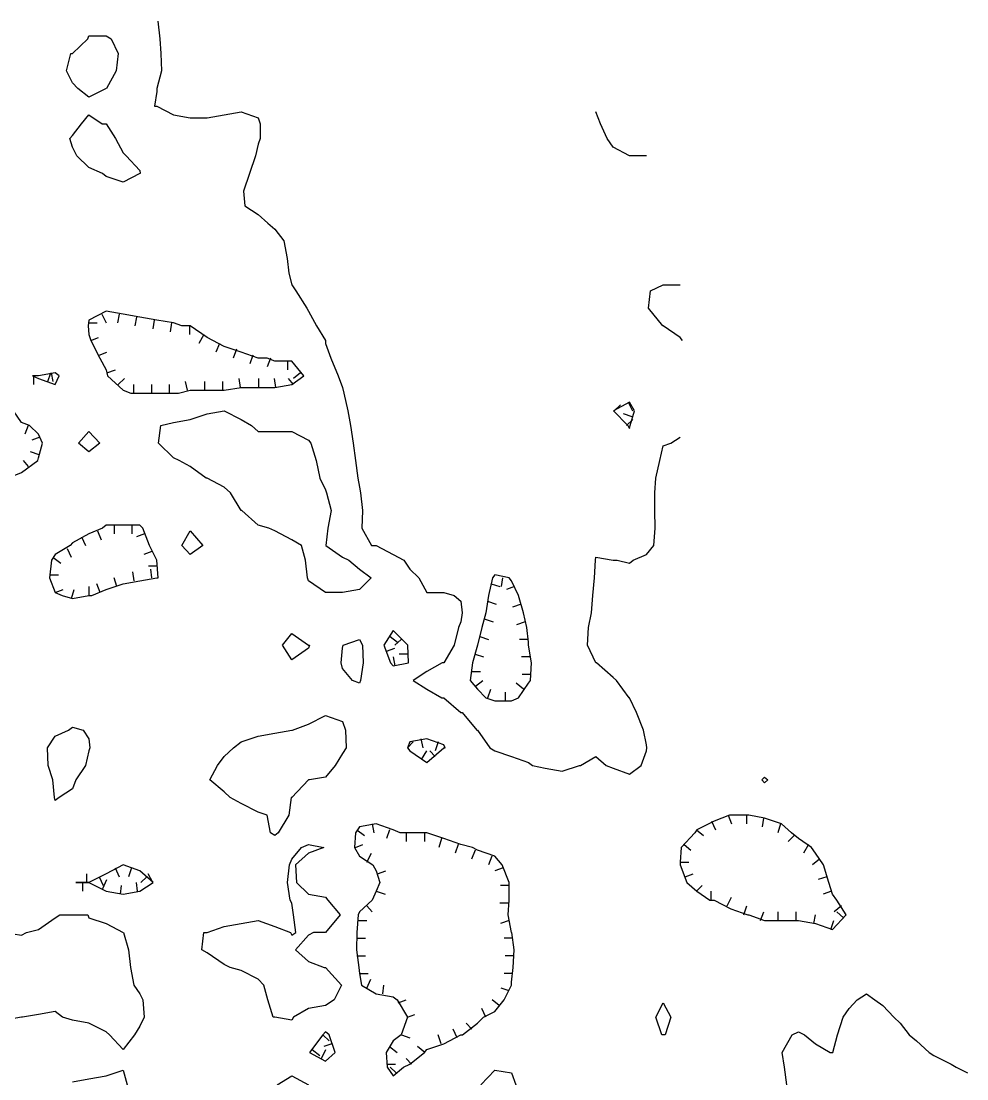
# Model space of a CAD drawing. Extents: x 628896 to 629898, y 4519176 to 4520140.
# Drawn here: x 629191 to 629352.5, y 4519932 to 4520112.5 of the extents above; entities that cross this region are included whole.
import ezdxf

# ---------------------------------------------------------------- set-up
doc = ezdxf.new("R2010")
doc.units = 0

msp = doc.modelspace()

# ---------------------------------------------------------------- linework, layer by layer
at = {"layer": 'GSLAYER', "linetype": 'CONTINUOUS', "flags": 128}
for points in [[(629214.3125, 4520112.5), (629214.6875, 4520109.5), (629214.875, 4520107), (629214.9375, 4520104), (629214.1875, 4520101), (629214.1875, 4520100.5), (629213.75, 4520098), (629214.1875, 4520098), (629217, 4520096.5), (629219.875, 4520096), (629222.75, 4520096), (629225.6875, 4520096.5), (629228.5625, 4520097), (629231.4375, 4520096), (629231.8125, 4520095), (629231.8125, 4520092.5), (629231.4375, 4520091.5), (629231, 4520089.5), (629230, 4520086.5), (629228.9375, 4520083.5), (629229.1875, 4520081), (629231.4375, 4520079.5), (629233.125, 4520078), (629234.3125, 4520077), (629235.875, 4520075), (629236.4375, 4520072), (629236.6875, 4520069.5), (629237.1875, 4520067.5), (629237.875, 4520066.5), (629239.75, 4520063.5), (629240.0625, 4520063), (629241.4375, 4520060.5), (629242.9375, 4520058), (629242.9375, 4520057.5), (629243.875, 4520055), (629245.125, 4520052), (629245.875, 4520050), (629246.0625, 4520049), (629246.75, 4520046), (629247.25, 4520043.5), (629247.6875, 4520040.5), (629248.0625, 4520037.5), (629248.5, 4520034.5), (629248.75, 4520033), (629248.9375, 4520032), (629249.25, 4520029), (629249.1875, 4520026), (629250.8125, 4520023), (629251.625, 4520023), (629254.5, 4520021.5), (629256.3125, 4520020.5), (629257.375, 4520019), (629258.875, 4520017.5), (629260.25, 4520015), (629263.1875, 4520015), (629264.9375, 4520014.5), (629266.0625, 4520013.5), (629266.3125, 4520011.5), (629266.0625, 4520010), (629265.6875, 4520009), (629264.9375, 4520006), (629263.1875, 4520003), (629262.875, 4520003), (629260.25, 4520001.5), (629257.9375, 4520000), (629260.25, 4519998.5), (629262.8125, 4519997), (629263.1875, 4519997), (629266.0625, 4519994.5), (629266.3125, 4519994.5), (629268.8125, 4519991.5), (629268.9375, 4519991.5), (629271, 4519988.5), (629271.875, 4519988), (629274.6875, 4519987), (629277.625, 4519986), (629278.3125, 4519985.5), (629280.4375, 4519985), (629283.375, 4519984.5), (629286.3125, 4519985.5), (629286.5, 4519985.5)], [(629200.6875, 4520101), (629199.75, 4520102), (629198.75, 4520104), (629199.5, 4520107), (629199.75, 4520107), (629202.375, 4520109.5), (629202.5625, 4520110), (629205.5, 4520110), (629206.375, 4520109.5), (629207.5625, 4520107), (629207.25, 4520104), (629205.5625, 4520101), (629205.5, 4520101), (629202.5625, 4520099.5), (629200.6875, 4520101)], [(629204.875, 4520086.5), (629202.5625, 4520087.5), (629200.5, 4520089.5), (629199.75, 4520091), (629199.3125, 4520092.5), (629199.75, 4520093), (629201.3125, 4520095), (629202.5625, 4520096.5), (629204.8125, 4520095), (629205.5, 4520095), (629207.125, 4520092.5), (629208.4375, 4520090), (629208.9375, 4520089.5), (629211.25, 4520087), (629211.3125, 4520086.5), (629211.25, 4520086.5), (629208.4375, 4520085), (629205.5, 4520086), (629204.875, 4520086.5)], [(629297.75, 4520089.5), (629294.875, 4520089.5), (629292.0625, 4520091), (629291.0625, 4520092.5), (629289.9375, 4520095), (629289.125, 4520097)], [(629303.9375, 4520058), (629303.5, 4520058.5), (629300.625, 4520060.5), (629300.5625, 4520060.5), (629298.125, 4520063.5), (629298.4375, 4520066.5), (629300.625, 4520067.5), (629303.5, 4520067.5)], [(629217.875, 4520049), (629219.875, 4520049.5), (629222.75, 4520049.5), (629225.6875, 4520049.5), (629228.5625, 4520050), (629231.4375, 4520050), (629234.3125, 4520050), (629237.1875, 4520050.5), (629239.25, 4520052), (629237.1875, 4520054.5), (629234.3125, 4520054.5), (629233, 4520055), (629231.4375, 4520055), (629228.5625, 4520056), (629225.6875, 4520057), (629223.75, 4520058), (629222.75, 4520058.5), (629219.875, 4520060.5), (629218.4375, 4520060.5), (629217, 4520061), (629214.1875, 4520061.5), (629211.25, 4520062), (629208.4375, 4520062.5), (629205.5, 4520063), (629202.5625, 4520061.5), (629202.4375, 4520060.5), (629202.5625, 4520059), (629202.875, 4520058), (629204.4375, 4520055), (629205.5, 4520053), (629205.75, 4520052), (629208.4375, 4520049.5), (629209.75, 4520049), (629211.25, 4520049), (629214.1875, 4520049), (629217, 4520049), (629217.875, 4520049)], [(629204.75, 4520062.5), (629205.5, 4520061)], [(629207.75, 4520062.5), (629207.4375, 4520061)], [(629210.6875, 4520062), (629210.4375, 4520060.5)], [(629213.6875, 4520061.5), (629213.5, 4520060)], [(629202.5, 4520061), (629204, 4520061)], [(629216.6875, 4520061), (629216.4375, 4520059.5)], [(629219.75, 4520060.5), (629219.75, 4520059)], [(629202.875, 4520058), (629204.1875, 4520058.5)], [(629222.1875, 4520059), (629221.3125, 4520057.5)], [(629204.3125, 4520055.5), (629205.625, 4520056)], [(629224.875, 4520057.5), (629224.25, 4520056)], [(629227.75, 4520056.5), (629227.1875, 4520055)], [(629230.5625, 4520055.5), (629230.0625, 4520054)], [(629233.5625, 4520055), (629233, 4520053.5)], [(629236.5, 4520054.5), (629236.5, 4520053)], [(629197.5, 4520052), (629196.8125, 4520052.5), (629193.9375, 4520052), (629192.9375, 4520052), (629193.9375, 4520051.5), (629196.8125, 4520050.5), (629197.5, 4520052)], [(629195.5625, 4520051), (629196.0625, 4520052.5)], [(629196.125, 4520052.5), (629196.4375, 4520051)], [(629205.625, 4520052.5), (629207.125, 4520053)], [(629238.6875, 4520052.5), (629237.5, 4520051.5)], [(629193.125, 4520052), (629193.125, 4520050.5)], [(629207.5625, 4520050.5), (629208.625, 4520051.5)], [(629210.25, 4520049), (629210.25, 4520050.5)], [(629213.3125, 4520049), (629213.3125, 4520050.5)], [(629216.3125, 4520049), (629216.3125, 4520050.5)], [(629219.375, 4520049.5), (629219.0625, 4520051)], [(629222.375, 4520049.5), (629222.375, 4520051)], [(629225.4375, 4520049.5), (629225.4375, 4520051)], [(629228.4375, 4520050), (629228.25, 4520051.5)], [(629231.5625, 4520050), (629231.5625, 4520051.5)], [(629234.5, 4520050), (629234.25, 4520051.5)], [(629237.5, 4520050.5), (629236.625, 4520051.5)], [(629295, 4520043.5), (629295.6875, 4520046), (629294.875, 4520047.5), (629292.125, 4520046), (629294.5625, 4520043.5), (629294.875, 4520043), (629295, 4520043.5)], [(629292.25, 4520046), (629293.3125, 4520047)], [(629294.625, 4520047.5), (629295.375, 4520046)], [(629188.6875, 4520034.5), (629191.0625, 4520035.5), (629193.875, 4520037.5), (629193.9375, 4520038), (629194.625, 4520040.5), (629193.9375, 4520042), (629192.4375, 4520043.5), (629191.0625, 4520044), (629189.6875, 4520046)], [(629239.875, 4520017.5), (629239.5625, 4520020.5), (629238.875, 4520023), (629237.1875, 4520024), (629234.3125, 4520025.5), (629233.3125, 4520026), (629231.4375, 4520026.5), (629228.6875, 4520029), (629228.5625, 4520029), (629226.75, 4520032), (629225.6875, 4520033), (629222.75, 4520034.5), (629222.5625, 4520034.5), (629219.875, 4520036.5), (629218, 4520037.5), (629217, 4520038), (629214.4375, 4520040.5), (629214.875, 4520043.5), (629217, 4520044), (629219.875, 4520044.5), (629222.75, 4520045.5), (629225.6875, 4520046), (629228.5625, 4520044.5), (629230.3125, 4520043.5), (629231.4375, 4520042.5), (629234.3125, 4520042.5), (629237.1875, 4520042.5), (629240.0625, 4520041), (629240.4375, 4520040.5), (629241.375, 4520037.5), (629242, 4520034.5), (629242.9375, 4520032.5), (629243.125, 4520032), (629243.9375, 4520029), (629243.375, 4520026), (629243, 4520023), (629245.875, 4520021), (629246.9375, 4520020.5), (629248.75, 4520019), (629250.75, 4520017.5), (629248.75, 4520015.5), (629245.875, 4520015), (629242.9375, 4520015), (629240.0625, 4520017), (629239.875, 4520017.5)], [(629295.3125, 4520045), (629293.8125, 4520045.5)], [(629192.1875, 4520043.5), (629191.625, 4520042)], [(629294.375, 4520043.5), (629295.4375, 4520044.5)], [(629194.1875, 4520041.5), (629192.8125, 4520041)], [(629200.8125, 4520040.5), (629202.5625, 4520042.5), (629204.4375, 4520040.5), (629202.5625, 4520039), (629200.8125, 4520040.5)], [(629286.5, 4519985.5), (629289.125, 4519987), (629290.875, 4519985.5), (629292.0625, 4519985), (629294.875, 4519984), (629296.875, 4519985.5), (629297.75, 4519988), (629297.8125, 4519988.5), (629297.75, 4519989), (629297.25, 4519991.5), (629296.0625, 4519994.5), (629294.875, 4519997), (629294.8125, 4519997), (629292.625, 4520000), (629292.0625, 4520000.5), (629289.25, 4520003), (629289.125, 4520003), (629287.6875, 4520006), (629287.875, 4520009), (629288.375, 4520011.5), (629288.625, 4520014.5), (629288.875, 4520017.5), (629289.0625, 4520020.5), (629289.125, 4520021), (629292.0625, 4520020.5), (629292.75, 4520020.5), (629294.875, 4520020), (629295.5, 4520020.5), (629297.75, 4520021.5), (629299, 4520023), (629299.25, 4520026), (629299.1875, 4520029), (629299.1875, 4520032), (629299.375, 4520034.5), (629300.0625, 4520037.5), (629300.625, 4520040), (629301.9375, 4520040.5), (629303.5, 4520041.5)], [(629194.0625, 4520038.5), (629192.625, 4520039)], [(629192.25, 4520036.5), (629191.375, 4520037.5)], [(629203.0625, 4520014.5), (629205.5, 4520015.5), (629208.4375, 4520016.5), (629211.25, 4520017), (629214.1875, 4520017.5), (629214.375, 4520017.5), (629214.1875, 4520020.5), (629214.1875, 4520020.5), (629212.9375, 4520023), (629211.75, 4520026), (629211.25, 4520026.5), (629208.4375, 4520026.5), (629205.5, 4520026.5), (629204.875, 4520026), (629202.5625, 4520025), (629199.75, 4520023.5), (629199.375, 4520023), (629196.8125, 4520021.5), (629196.1875, 4520020.5), (629195.8125, 4520017.5), (629196.8125, 4520015), (629198, 4520014.5), (629199.75, 4520014), (629202.5625, 4520014.5), (629203.0625, 4520014.5)], [(629204.0625, 4520025.5), (629204.6875, 4520024)], [(629206.875, 4520026.5), (629206.875, 4520025)], [(629209.875, 4520026.5), (629209.875, 4520025)], [(629218.4375, 4520023), (629219.875, 4520025.5), (629222, 4520023), (629219.875, 4520021.5), (629218.4375, 4520023)], [(629201.3125, 4520024.5), (629202, 4520023)], [(629212.0625, 4520025), (629210.6875, 4520024.5)], [(629198.875, 4520022.5), (629199.5625, 4520021)], [(629213.3125, 4520022), (629211.9375, 4520021.5)], [(629196.4375, 4520021), (629197.75, 4520020)], [(629195.9375, 4520018), (629197.375, 4520018)], [(629210.3125, 4520017), (629210.0625, 4520018.5)], [(629214.25, 4520019.5), (629212.75, 4520019.5)], [(629213.3125, 4520017.5), (629213.125, 4520019)], [(629275.9375, 4519997), (629277.625, 4519999.5), (629277.9375, 4520000), (629278.125, 4520003), (629277.625, 4520006), (629277.625, 4520006.5), (629277.3125, 4520009), (629276.75, 4520011.5), (629275.9375, 4520014.5), (629274.6875, 4520017), (629274.3125, 4520017.5), (629271.875, 4520018), (629271.5, 4520017.5), (629270.8125, 4520014.5), (629270.3125, 4520011.5), (629269.625, 4520009), (629268.9375, 4520006), (629268.9375, 4520006), (629268.0625, 4520003), (629267.6875, 4520000), (629268.9375, 4519998.5), (629270.3125, 4519997), (629271.875, 4519996.5), (629274.6875, 4519996.5), (629275.9375, 4519997)], [(629204.5, 4520015), (629203.9375, 4520016.5)], [(629207.3125, 4520016), (629206.875, 4520017.5)], [(629271.25, 4520016.5), (629272.75, 4520016)], [(629273.1875, 4520017.5), (629272.9375, 4520016)], [(629196.8125, 4520015), (629198.1875, 4520015.5)], [(629199.625, 4520014), (629200.0625, 4520015.5)], [(629202.625, 4520014.5), (629202.625, 4520016)], [(629275.25, 4520016), (629273.875, 4520015.5)], [(629270.625, 4520013.5), (629272.125, 4520013)], [(629276.375, 4520013), (629274.875, 4520012.5)], [(629270.0625, 4520010.5), (629271.5625, 4520010)], [(629277.0625, 4520010), (629275.5625, 4520009.5)], [(629235.625, 4520006), (629237.1875, 4520008), (629240.0625, 4520006), (629240.25, 4520006), (629240.0625, 4520005.5), (629237.1875, 4520003.5), (629235.625, 4520006)], [(629247.5625, 4520000), (629245.875, 4520002), (629245.625, 4520003), (629245.875, 4520005.5), (629246, 4520006), (629248.75, 4520007), (629249.25, 4520006), (629249.375, 4520003), (629248.9375, 4520000), (629248.75, 4519999.5), (629247.5625, 4520000)], [(629257.125, 4520003), (629257, 4520006), (629254.5, 4520008.5), (629252.9375, 4520006), (629254.0625, 4520003), (629254.5, 4520002.5), (629257.125, 4520003)], [(629254, 4520007.5), (629255.25, 4520006.5)], [(629255.875, 4520007), (629254.8125, 4520006)], [(629269.3125, 4520007.5), (629270.8125, 4520007)], [(629277.5, 4520007), (629276.0625, 4520007)], [(629253.375, 4520005), (629254.8125, 4520005.5)], [(629254.875, 4520002.5), (629254.5625, 4520004)], [(629257, 4520004.5), (629255.5625, 4520004.5)], [(629268.5, 4520004.5), (629269.9375, 4520004)], [(629277.9375, 4520004), (629276.4375, 4520004)], [(629267.875, 4520001.5), (629269.4375, 4520001.5)], [(629268.5625, 4519999), (629269.8125, 4520000)], [(629278, 4520001), (629276.5625, 4520001)], [(629270.6875, 4519997), (629271.1875, 4519998.5)], [(629273.6875, 4519996.5), (629273.6875, 4519998)], [(629276.75, 4519998.5), (629275.5, 4519999.5)], [(629233.5625, 4519974), (629233, 4519977), (629231.4375, 4519977.5), (629228.5625, 4519979), (629226.6875, 4519980), (629225.6875, 4519981), (629223.1875, 4519983), (629224.5, 4519985.5), (629225.6875, 4519987), (629227.25, 4519988.5), (629228.5625, 4519989.5), (629231.4375, 4519990.5), (629234.3125, 4519991), (629237.1875, 4519991.5), (629237.3125, 4519991.5), (629240.0625, 4519992.5), (629242.9375, 4519994), (629245.875, 4519993), (629246.375, 4519991.5), (629246.5, 4519988.5), (629245.875, 4519987.5), (629244.625, 4519985.5), (629242.9375, 4519983.5), (629240.25, 4519983), (629240.0625, 4519983), (629237.1875, 4519980), (629237.125, 4519980), (629236.6875, 4519977), (629234.875, 4519974), (629234.3125, 4519973.5), (629233.5625, 4519974)], [(629196.6875, 4519980), (629196.4375, 4519983), (629195.625, 4519985.5), (629195.5, 4519988.5), (629196.8125, 4519990.5), (629199.0625, 4519991.5), (629199.75, 4519992), (629201.5625, 4519991.5), (629202.5625, 4519990), (629202.75, 4519988.5), (629202.5625, 4519988), (629202, 4519985.5), (629200.3125, 4519983), (629199.75, 4519981.5), (629197.5, 4519980), (629196.8125, 4519979.5), (629196.6875, 4519980)], [(629263.375, 4519988.5), (629263.1875, 4519989), (629260.25, 4519990), (629257.375, 4519989.5), (629256.9375, 4519988.5), (629257.375, 4519988), (629260.25, 4519986), (629263.1875, 4519988.5), (629263.375, 4519988.5)], [(629256.9375, 4519988.5), (629257.9375, 4519989.5)], [(629259.25, 4519990), (629259.5625, 4519988.5)], [(629262.1875, 4519989.5), (629261.6875, 4519988)], [(629259.375, 4519986.5), (629260.25, 4519988)], [(629261.6875, 4519987), (629260.75, 4519988)], [(629317.4375, 4519983), (629317.9375, 4519983.5), (629318.5, 4519983), (629317.9375, 4519982.5), (629317.4375, 4519983)], [(629331.875, 4519960), (629330.25, 4519962.5), (629329.5, 4519963.5), (629328.875, 4519965.5), (629328, 4519968.5), (629326.625, 4519970.5), (629325.9375, 4519971.5), (629323.6875, 4519973), (629322.5, 4519974), (629320.8125, 4519975.5), (629317.9375, 4519976.5), (629315.25, 4519977), (629315.0625, 4519977), (629312.1875, 4519977), (629311.9375, 4519977), (629309.3125, 4519976), (629306.375, 4519974.5), (629306, 4519974), (629303.6875, 4519971.5), (629303.5, 4519969), (629303.5, 4519968.5), (629304.625, 4519965.5), (629306.375, 4519964), (629308.5625, 4519962.5), (629309.3125, 4519962.5), (629312.1875, 4519961), (629315.0625, 4519960), (629315.25, 4519960), (629317.9375, 4519959), (629320.8125, 4519959), (629323.6875, 4519959), (629326.625, 4519958.5), (629329.5, 4519957.5), (629331.875, 4519960)], [(629311.6875, 4519977), (629312.25, 4519975.5)], [(629314.8125, 4519977), (629314.8125, 4519975.5)], [(629317.75, 4519976.5), (629317.5, 4519975)], [(629256.25, 4519934), (629257.375, 4519934.5), (629259.875, 4519936.5), (629260.25, 4519937), (629263.1875, 4519938), (629266.0625, 4519939.5), (629266.375, 4519939.5), (629268.9375, 4519941.5), (629269.9375, 4519942.5), (629271.875, 4519943.5), (629273.4375, 4519945.5), (629274.6875, 4519948), (629274.6875, 4519948.5), (629275, 4519951), (629275.1875, 4519954), (629274.75, 4519957), (629274.6875, 4519957), (629274.125, 4519960), (629274.3125, 4519962.5), (629274.3125, 4519965.5), (629273.125, 4519968.5), (629271.875, 4519970), (629268.9375, 4519971), (629268.0625, 4519971.5), (629266.0625, 4519972), (629263.1875, 4519973), (629260.25, 4519974), (629257.375, 4519974), (629255.6875, 4519974), (629254.5, 4519974.5), (629251.625, 4519975.5), (629248.75, 4519975), (629248.0625, 4519974), (629247.9375, 4519971.5), (629248.75, 4519970), (629251.0625, 4519968.5), (629251.625, 4519967.5), (629252.25, 4519965.5), (629251.625, 4519964), (629250.9375, 4519962.5), (629248.75, 4519960.5), (629248.5625, 4519960), (629248.3125, 4519957), (629248.25, 4519954), (629248.625, 4519951), (629248.75, 4519950), (629249.125, 4519948), (629251.625, 4519946.5), (629254.5, 4519946), (629255.1875, 4519945.5), (629256.9375, 4519942.5), (629255.875, 4519939.5), (629254.5, 4519938.5), (629253.3125, 4519936.5), (629253.5, 4519934), (629254.5, 4519932.5), (629256.25, 4519934)], [(629250.9375, 4519975.5), (629251.1875, 4519974)], [(629308.875, 4519976), (629309.5625, 4519974.5)], [(629320.625, 4519975.5), (629320.1875, 4519974)], [(629248.3125, 4519974.5), (629249.625, 4519973.5)], [(629253.875, 4519974.5), (629253.375, 4519973)], [(629256.75, 4519974), (629256.75, 4519972.5)], [(629259.875, 4519974), (629259.875, 4519972.5)], [(629262.75, 4519973), (629262.3125, 4519971.5)], [(629306.3125, 4519974.5), (629307.5, 4519973.5)], [(629323, 4519973.5), (629321.9375, 4519972.5)], [(629234, 4519942.5), (629233.125, 4519945.5), (629232.4375, 4519948), (629231.4375, 4519949), (629228.5625, 4519950.5), (629226.6875, 4519951), (629225.6875, 4519951.5), (629222.75, 4519953.5), (629221.875, 4519954), (629222.1875, 4519957), (629222.75, 4519957), (629225.6875, 4519958), (629228.5625, 4519958.5), (629231.4375, 4519959), (629234.3125, 4519958), (629237, 4519957), (629237.1875, 4519956.5), (629237.875, 4519957), (629237.5, 4519960), (629237.1875, 4519962), (629236.9375, 4519962.5), (629236.5, 4519965.5), (629236.8125, 4519968.5), (629237.1875, 4519969.5), (629238.875, 4519971.5), (629240.0625, 4519972), (629242.6875, 4519971.5), (629240.0625, 4519970.5), (629237.8125, 4519968.5), (629238, 4519965.5), (629240.0625, 4519963.5), (629242.9375, 4519963), (629243.375, 4519962.5), (629245.4375, 4519960), (629242.9375, 4519957), (629240.9375, 4519957), (629240.0625, 4519956.5), (629237.8125, 4519954), (629240.0625, 4519952), (629242.75, 4519951), (629242.9375, 4519951), (629245.6875, 4519948), (629244.4375, 4519945.5), (629242.9375, 4519944.5), (629240.0625, 4519944), (629237.5, 4519942.5), (629237.1875, 4519942), (629234.3125, 4519942.5), (629234, 4519942.5)], [(629248.0625, 4519971.5), (629249.3125, 4519972)], [(629265.625, 4519972), (629265.125, 4519970.5)], [(629268.5, 4519971), (629267.875, 4519969.5)], [(629304.1875, 4519972), (629305.3125, 4519971)], [(629325.4375, 4519972), (629324.5625, 4519970.5)], [(629250, 4519969), (629250.8125, 4519970.5)], [(629271.375, 4519970), (629270.8125, 4519968.5)], [(629327.3125, 4519969.5), (629326.125, 4519968.5)], [(629213.5625, 4519965.5), (629211.25, 4519967.5), (629208.4375, 4519968.5), (629205.5, 4519967), (629202.5625, 4519965.5), (629200.3125, 4519965.5), (629202.5625, 4519965.5), (629205.5, 4519964), (629208.4375, 4519963.5), (629211.25, 4519964), (629213.5625, 4519965.5)], [(629207.0625, 4519968), (629207.75, 4519966.5)], [(629209.8125, 4519968), (629209.3125, 4519966.5)], [(629251.8125, 4519967), (629253.25, 4519967.5)], [(629273.3125, 4519968), (629271.875, 4519967.5)], [(629303.5, 4519969), (629305, 4519969)], [(629201.5, 4519965.5), (629201.5, 4519964)], [(629202.1875, 4519965.5), (629202.1875, 4519967)], [(629204.3125, 4519966.5), (629205, 4519965)], [(629204.9375, 4519964.5), (629205.625, 4519966)], [(629210.875, 4519964), (629210.6875, 4519965.5)], [(629212.4375, 4519966.5), (629211.4375, 4519965.5)], [(629213.5, 4519965.5), (629212.6875, 4519967)], [(629304.375, 4519966.5), (629305.75, 4519967)], [(629328.5625, 4519966.5), (629327.0625, 4519966)], [(629207.9375, 4519963.5), (629208.125, 4519965)], [(629251.625, 4519964), (629253.125, 4519963.5)], [(629274.3125, 4519965), (629272.8125, 4519965)], [(629306.3125, 4519964), (629307.25, 4519965)], [(629308.8125, 4519962.5), (629308.8125, 4519964)], [(629329.375, 4519964), (629327.9375, 4519963.5)], [(629274.3125, 4519962), (629272.75, 4519962)], [(629311.5625, 4519961.5), (629312.25, 4519963)], [(629250, 4519961.5), (629250.9375, 4519960.5)], [(629314.375, 4519960), (629314.875, 4519961.5)], [(629317.25, 4519959), (629317.8125, 4519960.5)], [(629320.25, 4519959), (629320.25, 4519960.5)], [(629323.3125, 4519959), (629323.3125, 4519960.5)], [(629331.0625, 4519961.5), (629329.8125, 4519960.5)], [(629331.375, 4519959.5), (629330.25, 4519960.5)], [(629188.1875, 4519957), (629191.0625, 4519956.5), (629191.9375, 4519957), (629193.9375, 4519957.5), (629196.8125, 4519959.5), (629197.625, 4519960), (629199.75, 4519960), (629202.375, 4519960), (629202.5625, 4519959.5), (629205.5, 4519958.5), (629208.4375, 4519957), (629208.5, 4519957), (629209.3125, 4519954), (629209.6875, 4519951), (629210.25, 4519948), (629211.25, 4519946.5), (629211.75, 4519945.5), (629212, 4519942.5), (629211.25, 4519941), (629210.375, 4519939.5), (629208.4375, 4519937), (629206.0625, 4519939.5), (629205.5, 4519940), (629202.5625, 4519941.5), (629199.75, 4519942), (629198.0625, 4519942.5), (629196.8125, 4519943.5), (629193.9375, 4519943), (629191.25, 4519942.5), (629191.0625, 4519942.5), (629188.1875, 4519942)], [(629248.5, 4519959), (629250, 4519959)], [(629274.3125, 4519959), (629272.8125, 4519958.5)], [(629326.3125, 4519958.5), (629326.625, 4519960)], [(629329.25, 4519957.5), (629329.75, 4519959)], [(629248.25, 4519956), (629249.8125, 4519956)], [(629274.875, 4519956), (629273.4375, 4519956)], [(629248.3125, 4519953), (629249.8125, 4519953)], [(629275.0625, 4519953), (629273.625, 4519953)], [(629248.75, 4519950), (629250.25, 4519950)], [(629274.875, 4519950), (629273.4375, 4519950)], [(629250, 4519947.5), (629250.6875, 4519949)], [(629252.75, 4519946.5), (629252.9375, 4519948)], [(629274.3125, 4519947), (629272.9375, 4519947.5)], [(629321.75, 4519931), (629321.3125, 4519934), (629320.9375, 4519936.5), (629322.625, 4519939.5), (629323.6875, 4519940), (629324.75, 4519939.5), (629326.625, 4519938), (629329.125, 4519936.5), (629329.5, 4519936.5), (629329.5625, 4519936.5), (629330.375, 4519939.5), (629331.3125, 4519942.5), (629332.375, 4519944), (629333.75, 4519945.5), (629335.3125, 4519946.5), (629336.75, 4519945.5), (629338.125, 4519944.5), (629340, 4519942.5), (629341.0625, 4519941.5), (629342.625, 4519939.5), (629343.875, 4519938.5), (629346, 4519936.5), (629346.8125, 4519936), (629349.75, 4519934.5), (629350.625, 4519934), (629352.5625, 4519933)], [(629255.375, 4519945), (629256.75, 4519945.5)], [(629270.3125, 4519942.5), (629269.625, 4519944)], [(629272.625, 4519944.5), (629271.4375, 4519945.5)], [(629300.375, 4519939.5), (629299.375, 4519942.5), (629300.625, 4519945), (629301.9375, 4519942.5), (629300.9375, 4519939.5), (629300.625, 4519939.5), (629300.375, 4519939.5)], [(629256.9375, 4519942.5), (629258.1875, 4519943)], [(629265.4375, 4519939), (629264.75, 4519940.5)], [(629267.9375, 4519940.5), (629267, 4519941.5)], [(629244.625, 4519936.5), (629243.5625, 4519939.5), (629242.9375, 4519940), (629242.5, 4519939.5), (629240.25, 4519936.5), (629242.9375, 4519935), (629244.625, 4519936.5)], [(629242.5, 4519939.5), (629243.5625, 4519938.5)], [(629255.9375, 4519939.5), (629257.375, 4519939)], [(629262.6875, 4519938), (629262.1875, 4519939.5)], [(629240.6875, 4519937), (629242, 4519936)], [(629242.25, 4519935.5), (629243, 4519937)], [(629244.0625, 4519938), (629242.6875, 4519937.5)], [(629253.875, 4519937.5), (629255.1875, 4519936.5)], [(629259.9375, 4519936.5), (629258.6875, 4519937.5)], [(629257.625, 4519934.5), (629256.75, 4519935.5)], [(629199.75, 4519931.5), (629202.5625, 4519932), (629205.5, 4519932.5), (629208.4375, 4519933.5), (629209.125, 4519931)], [(629253.4375, 4519934.5), (629254.9375, 4519934.5)], [(629255, 4519933), (629254, 4519934)], [(629269.5, 4519931), (629271.875, 4519933.5), (629274.6875, 4519933), (629275.4375, 4519931)], [(629234.6875, 4519931), (629237.1875, 4519932.5), (629240.0625, 4519931)]]:
    msp.add_lwpolyline(points, dxfattribs=at)

doc.saveas('drawing.dxf')
